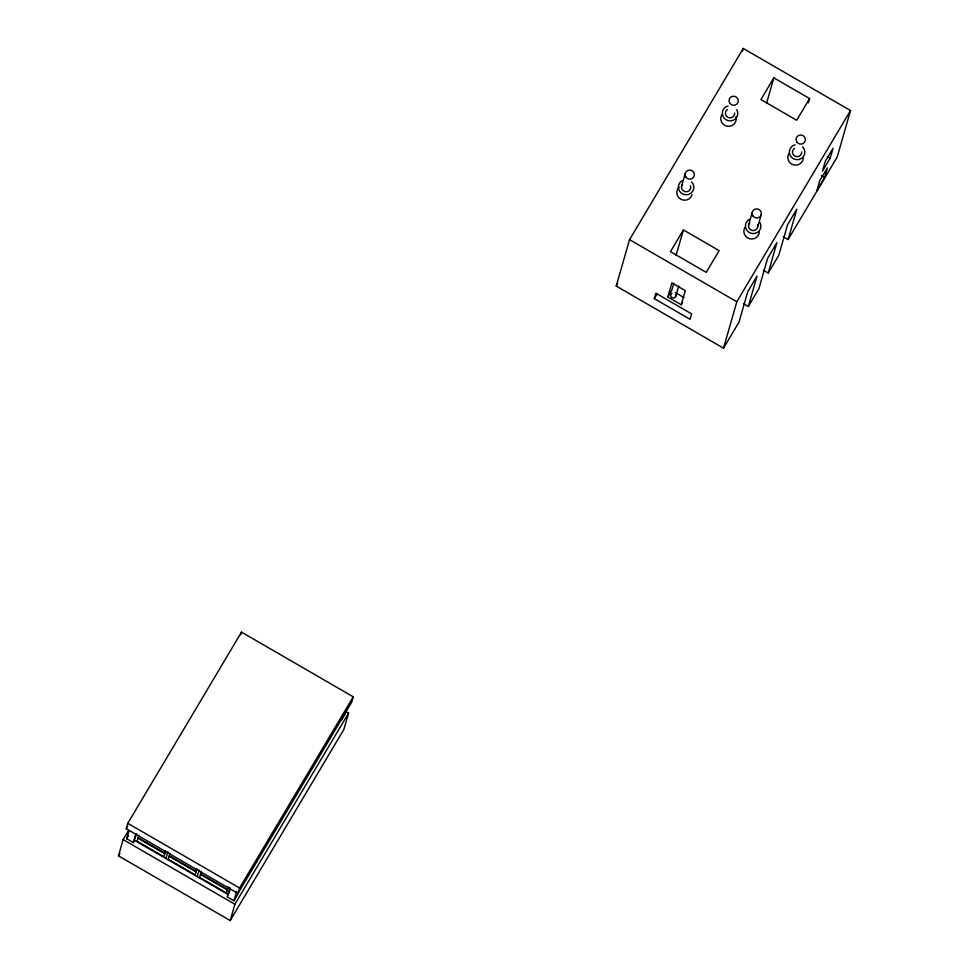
<?xml version="1.0" encoding="UTF-8"?>
<svg xmlns="http://www.w3.org/2000/svg" width="969" height="969" viewBox="0 0 969 969"><rect width="100%" height="100%" fill="white"/><g stroke="black" fill="none" stroke-linecap="round" stroke-linejoin="round"><path stroke-width="1.45" d="M345.981 711.585L348.586 713.087L343.922 729.354L230.21 920.55L118.472 855.857L123.136 839.59L128.55 830.481M126.249 828.737L127.799 823.323L241.499 632.127L353.249 696.82L351.699 702.234L237.986 893.43L126.249 828.737L127.787 826.157M136.605 833.643L133.371 842.594L126.66 838.706L128.998 830.578M133.371 842.594L135.696 834.454M138.773 835.145L137.053 841.165L163.87 856.693L165.59 850.673M165.941 858.534L167.891 851.751M170.059 853.265L168.34 859.285L195.157 874.813L196.889 868.793M240.724 634.84L241.499 632.127M197.24 876.642L199.178 869.871M201.358 871.373L199.626 877.393L226.443 892.921L228.175 886.901M229.956 887.447L227.23 896.931L233.941 900.819L237.817 894.29L239.549 888.016L353.249 696.82M228.914 893.406L230.077 889.336M233.941 900.819L236.654 891.323M230.21 920.55L234.886 904.283L348.586 713.087M342.735 715.061L341.185 720.476L345.061 713.959L346.611 708.545M743.453 303.636L748.322 306.458L757.031 276.092L747.729 291.73L739.02 322.096L723.516 348.174L616.236 286.073L629.547 239.646L743.259 48.45L850.528 110.551L837.216 156.978L788.124 239.537L783.243 236.715M681.546 186.29L685.156 173.705M654.329 298.634L655.88 293.207L691.648 313.908L690.085 319.334L654.329 298.634L657.164 293.849M676.047 255.562L683.399 229.932L719.155 250.632L706.231 272.362L670.475 251.661L683.399 229.932M667.835 296.974L671.88 282.875L685.289 290.627L681.243 304.738L667.835 296.974L671.711 290.446L673.734 283.396M742.424 51.357L743.259 48.45M675.805 296.175L678.724 285.988M766.54 103.332L773.843 77.847L809.599 98.547L808.388 102.787M748.589 225.099L752.198 212.526M757.722 226.94L761.319 214.355M723.516 348.174L736.828 301.747L850.528 110.551M763.342 270.169L768.223 273.004L776.932 242.625L767.63 258.275L758.921 288.641L748.322 306.458M788.124 239.537L796.833 209.171L787.531 224.808L778.822 255.186L768.223 273.004M824.607 177.618L827.405 167.855L819.653 180.888L816.855 190.651L824.607 177.618L821.252 175.68M830.203 158.092L833.013 148.33L825.249 161.375L822.451 171.138L830.203 158.092L827.974 156.796M126.66 838.706L128.598 835.448M118.472 855.857L119.95 853.374M616.236 286.073L617.786 283.469M773.843 77.847L760.919 99.565L796.688 120.265L809.599 98.547M681.243 304.738L682.539 302.558M629.547 239.646L736.828 301.747M675.369 292.565L683.908 297.507M127.799 823.323L239.549 888.016M138.058 837.64L164.875 853.168M169.345 855.76L196.162 871.288M200.644 873.868L227.461 889.397M137.901 838.185L164.718 853.713M169.187 856.305L196.017 871.821M200.486 874.413L227.303 889.942M134.655 840.414L228.527 894.762M123.136 839.59L234.886 904.283M675.805 294.867A2.592 2.519 16 0 1 674.182 297.871A2.592 2.519 16 0 1 670.96 296.526A2.592 2.519 16 0 1 672.014 293.28M691.587 181.906A7.764 7.57 16 0 1 691.091 193.073A7.764 7.57 16 0 1 679.766 191.462A7.764 7.57 16 0 1 682.237 180.573M692.036 194.684A7.764 7.57 16 0 1 680.674 199.142A7.764 7.57 16 0 1 679.087 187.187M690.497 185.769A4.651 4.542 16 0 1 685.228 191.668A4.651 4.542 16 0 1 682.588 184.183M736.755 109.618A7.764 7.57 16 0 1 733.315 120.241A7.764 7.57 16 0 1 722.765 115.82A7.764 7.57 16 0 1 728.046 105.972M735.968 116.886A7.764 7.57 16 0 1 727.477 126.261A7.764 7.57 16 0 1 721.784 114.863M734.672 113.07A4.651 4.542 16 0 1 728.01 117.406A4.651 4.542 16 0 1 727.428 109.533M759.866 222.313A7.764 7.57 16 0 1 757.031 232.633A7.764 7.57 16 0 1 746.445 229.714A7.764 7.57 16 0 1 749.291 219.394M759.345 231.543A7.764 7.57 16 0 1 749.594 238.737A7.764 7.57 16 0 1 744.895 227.558M757.54 224.578A4.651 4.542 16 0 1 752.283 230.477A4.651 4.542 16 0 1 749.643 223.003M802.574 146.852A7.764 7.57 16 0 1 801.533 158.407A7.764 7.57 16 0 1 790.074 155.258A7.764 7.57 16 0 1 795.089 144.781M803.277 157.668A7.764 7.57 16 0 1 793.526 164.863A7.764 7.57 16 0 1 788.827 153.683M801.714 151.879A4.651 4.542 16 0 1 795.052 156.215A4.651 4.542 16 0 1 794.483 148.354M685.87 177.133A4.651 4.542 16 0 0 693.889 176.661A4.651 4.542 16 0 0 689.383 170.084A4.651 4.542 16 0 0 685.87 177.133M729.802 103.259A4.651 4.542 16 0 0 737.821 102.787A4.651 4.542 16 0 0 733.315 96.21A4.651 4.542 16 0 0 729.802 103.259M752.913 215.942A4.651 4.542 16 0 0 760.944 215.481A4.651 4.542 16 0 0 756.426 208.892A4.651 4.542 16 0 0 752.913 215.942M796.845 142.068A4.651 4.542 16 0 0 804.876 141.607A4.651 4.542 16 0 0 800.358 135.018A4.651 4.542 16 0 0 796.845 142.068"/></g></svg>
